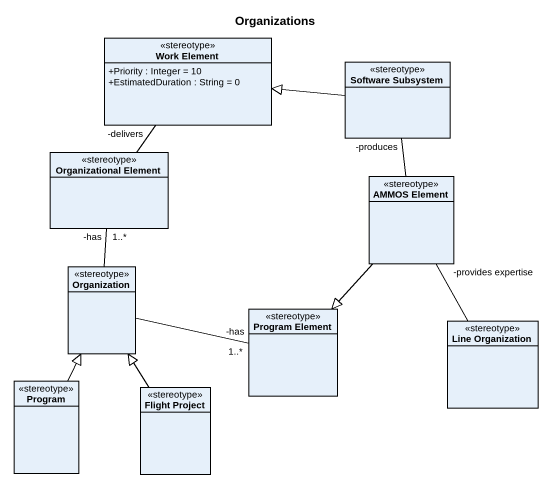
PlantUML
@startuml
title Organizations
hide circle
hide empty members
skinparam classAttributeIconSize 0
class "Work Element" as Work_Element <<stereotype>> {
  +Priority : Integer = 10
  +EstimatedDuration : String = 0
}
class "Software Subsystem" as Software_Subsystem <<stereotype>>
class "Organizational Element" as Organizational_Element <<stereotype>>
class "AMMOS Element" as AMMOS_Element <<stereotype>>
class Organization <<stereotype>>
class "Program Element" as Program_Element <<stereotype>>
class "Line Organization" as Line_Organization <<stereotype>>
class Program <<stereotype>>
class "Flight Project" as Flight_Project <<stereotype>>
Software_Subsystem -left-|> Work_Element
Organizational_Element -up- "-delivers" Work_Element
AMMOS_Element -up- "-produces" Software_Subsystem
AMMOS_Element --|> Program_Element
Organization -up- "-has\n1..*" Organizational_Element
Organization -right- "-has\n1..*" Program_Element
Line_Organization -up- "-provides expertise" AMMOS_Element
Program -up-|> Organization
Flight_Project -up-|> Organization
@enduml
